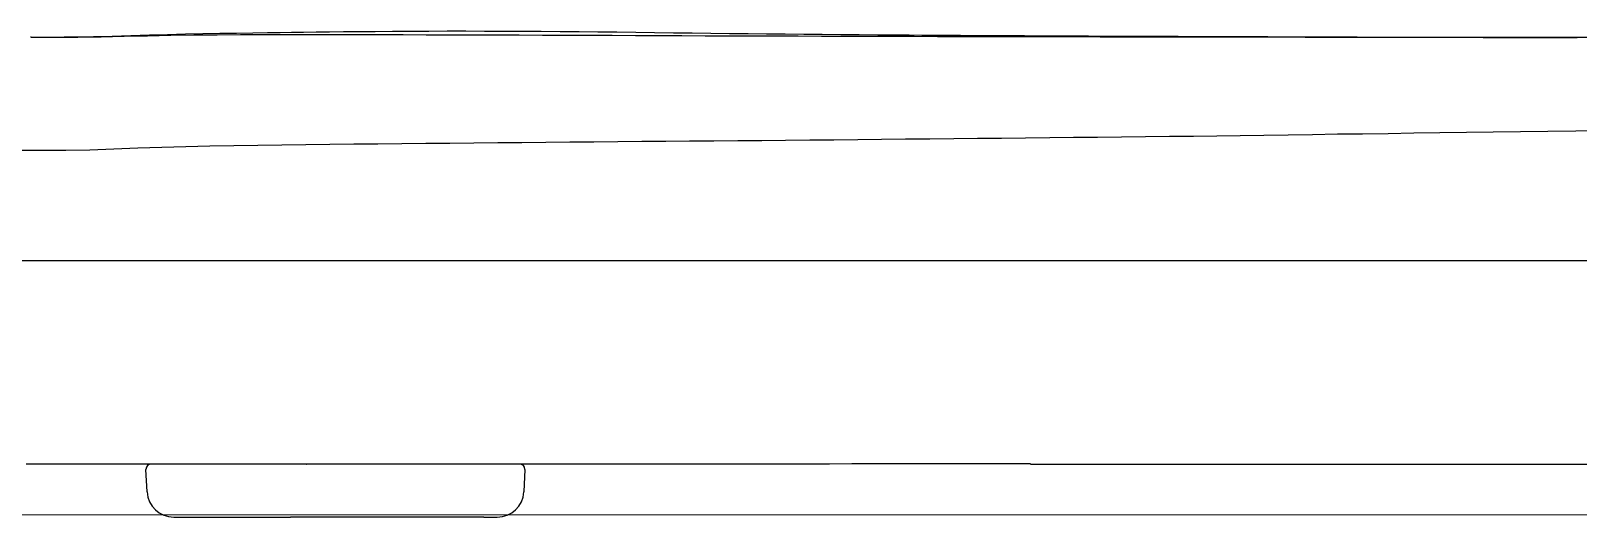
# Model space of a CAD drawing. Header units: millimetres. Extents: x 0 to 1800, y -67 to 2530.
# Drawn here: x 577.7 to 723.5, y 615.3 to 661.2 of the extents above; entities that cross this region are included whole.
import ezdxf

# ---------------------------------------------------------------- set-up
doc = ezdxf.new("R2010")
doc.units = ezdxf.units.MM
doc.layers.add('내부선 및 부속', color=4, linetype='Continuous')
doc.layers.add('외형선', color=3, linetype='Continuous')

msp = doc.modelspace()

# ---------------------------------------------------------------- linework, layer by layer
at = {"layer": '내부선 및 부속', "linetype": 'Continuous'}
for p, q in [((583.54, 660.66), (585.32, 660.7)), ((585.32, 660.7), (587.08, 660.75)), ((588.64, 660.7), (586.45, 660.65)), ((587.08, 660.75), (588.82, 660.81)), ((590.83, 660.74), (588.64, 660.7)), ((588.82, 660.81), (590.53, 660.85)), ((590.53, 660.85), (592.21, 660.9)), ((593.02, 660.77), (590.83, 660.74)), ((592.21, 660.9), (593.86, 660.93)), ((595.21, 660.79), (593.02, 660.77)), ((593.86, 660.93), (595.47, 660.96)), ((597.4, 660.8), (595.21, 660.79)), ((595.47, 660.96), (597.04, 660.98)), ((597.04, 660.98), (598.56, 661)), ((599.59, 660.81), (597.4, 660.8)), ((598.56, 661), (599.96, 661.02)), ((601.78, 660.81), (599.59, 660.81)), ((599.96, 661.02), (601.14, 661.03)), ((601.14, 661.03), (602.22, 661.05)), ((603.97, 660.81), (601.78, 660.81)), ((602.22, 661.05), (603.35, 661.06)), ((603.35, 661.06), (604.55, 661.08)), ((606.16, 660.81), (603.97, 660.81)), ((604.55, 661.08), (605.81, 661.09)), ((605.81, 661.09), (607.13, 661.11)), ((608.35, 660.8), (606.16, 660.81)), ((607.13, 661.11), (608.56, 661.13)), ((610.54, 660.8), (608.35, 660.8)), ((608.56, 661.13), (610.1, 661.14)), ((610.1, 661.14), (611.73, 661.15)), ((612.73, 660.8), (610.54, 660.8)), ((611.73, 661.15), (613.42, 661.17)), ((614.92, 660.79), (612.73, 660.8)), ((613.42, 661.17), (615.15, 661.17)), ((617.11, 660.79), (614.92, 660.79)), ((615.15, 661.17), (616.89, 661.18)), ((616.89, 661.18), (618.66, 661.18)), ((619.3, 660.78), (617.11, 660.79)), ((618.66, 661.18), (620.42, 661.17)), ((621.5, 660.78), (619.3, 660.78)), ((620.42, 661.17), (622.2, 661.17)), ((623.69, 660.77), (621.5, 660.78)), ((622.2, 661.17), (623.98, 661.16)), ((625.88, 660.76), (623.69, 660.77)), ((623.98, 661.16), (625.76, 661.15)), ((625.76, 661.15), (627.55, 661.13)), ((628.07, 660.75), (625.88, 660.76)), ((627.55, 661.13), (629.33, 661.11)), ((630.26, 660.74), (628.07, 660.75)), ((629.33, 661.11), (631.11, 661.09)), ((632.45, 660.74), (630.26, 660.74)), ((631.11, 661.09), (632.9, 661.08)), ((634.64, 660.73), (632.45, 660.74)), ((632.9, 661.08), (634.68, 661.05)), ((636.83, 660.72), (634.64, 660.73)), ((634.68, 661.05), (636.45, 661.03)), ((636.45, 661.03), (638.23, 661.01)), ((639.02, 660.71), (636.83, 660.72)), ((638.23, 661.01), (639.99, 660.99)), ((641.21, 660.7), (639.02, 660.71)), ((639.99, 660.99), (641.75, 660.97)), ((643.4, 660.69), (641.21, 660.7)), ((641.75, 660.97), (643.51, 660.95)), ((645.59, 660.68), (643.4, 660.69)), ((643.51, 660.95), (645.26, 660.93)), ((645.26, 660.93), (647.01, 660.91)), ((647.79, 660.67), (645.59, 660.68)), ((647.01, 660.91), (648.76, 660.9)), ((648.76, 660.9), (650.5, 660.88)), ((650.5, 660.88), (652.25, 660.86)), ((652.25, 660.86), (653.99, 660.85)), ((653.99, 660.85), (655.74, 660.84)), ((655.74, 660.84), (657.48, 660.82)), ((657.48, 660.82), (659.23, 660.81)), ((658.96, 660.81), (658.97, 660.81)), ((658.97, 660.81), (658.99, 660.81)), ((658.99, 660.81), (659.01, 660.81)), ((659.01, 660.81), (659.03, 660.81)), ((659.03, 660.81), (659.05, 660.81)), ((659.05, 660.81), (659.06, 660.81)), ((659.06, 660.81), (659.08, 660.81)), ((659.08, 660.81), (659.1, 660.81)), ((659.1, 660.81), (659.12, 660.81)), ((659.12, 660.81), (659.14, 660.81)), ((659.14, 660.81), (659.15, 660.81)), ((659.15, 660.81), (659.17, 660.81)), ((659.17, 660.81), (659.19, 660.81)), ((659.19, 660.81), (659.21, 660.81)), ((659.21, 660.81), (659.23, 660.81)), ((659.23, 660.81), (659.24, 660.81)), ((659.23, 660.81), (660.43, 660.8)), ((659.24, 660.81), (659.26, 660.81)), ((659.26, 660.81), (659.28, 660.81)), ((659.28, 660.81), (659.3, 660.81)), ((659.3, 660.81), (659.32, 660.81)), ((659.32, 660.81), (659.34, 660.81)), ((659.34, 660.81), (659.35, 660.81)), ((659.35, 660.81), (659.37, 660.81)), ((659.37, 660.81), (659.39, 660.81)), ((659.39, 660.81), (659.41, 660.81)), ((659.41, 660.81), (659.43, 660.81)), ((659.43, 660.81), (659.44, 660.81)), ((659.44, 660.81), (659.46, 660.81)), ((659.46, 660.81), (659.48, 660.81)), ((659.48, 660.81), (659.5, 660.81)), ((659.5, 660.81), (659.52, 660.81)), ((659.52, 660.81), (659.53, 660.81)), ((659.53, 660.81), (659.55, 660.81)), ((659.55, 660.81), (659.57, 660.81)), ((659.57, 660.81), (659.59, 660.81)), ((659.59, 660.81), (659.61, 660.81)), ((659.61, 660.81), (659.62, 660.81)), ((659.62, 660.81), (659.64, 660.81)), ((659.64, 660.81), (659.66, 660.81)), ((659.66, 660.81), (659.68, 660.81)), ((659.68, 660.81), (659.7, 660.81)), ((659.7, 660.81), (659.71, 660.81)), ((659.71, 660.81), (659.73, 660.81)), ((659.73, 660.81), (659.75, 660.81)), ((659.75, 660.81), (659.77, 660.81)), ((659.77, 660.81), (659.79, 660.81)), ((659.79, 660.81), (659.8, 660.81)), ((659.8, 660.81), (659.82, 660.81)), ((659.82, 660.81), (659.84, 660.81)), ((659.84, 660.81), (659.86, 660.81)), ((660.43, 660.8), (661.64, 660.79)), ((661.64, 660.79), (662.85, 660.79)), ((662.85, 660.79), (664.06, 660.78)), ((664.06, 660.78), (665.27, 660.77)), ((665.27, 660.77), (666.48, 660.76)), ((666.48, 660.76), (667.68, 660.76)), ((667.68, 660.76), (668.89, 660.75)), ((668.89, 660.75), (670.1, 660.74)), ((670.1, 660.74), (671.31, 660.74)), ((671.31, 660.74), (672.52, 660.73)), ((672.52, 660.73), (673.74, 660.73)), ((673.74, 660.73), (674.95, 660.72)), ((674.95, 660.72), (676.16, 660.71)), ((676.16, 660.71), (677.36, 660.71)), ((677.36, 660.71), (678.57, 660.7)), ((678.57, 660.7), (679.78, 660.7)), ((679.78, 660.7), (680.98, 660.69)), ((680.98, 660.69), (682.19, 660.69)), ((682.19, 660.69), (683.4, 660.68)), ((683.4, 660.68), (684.6, 660.68)), ((577.69, 660.6), (577.62, 660.6)), ((577.69, 660.6), (577.72, 660.6)), ((579.88, 660.57), (577.69, 660.6)), ((577.72, 660.6), (577.75, 660.6)), ((577.75, 660.6), (577.79, 660.6)), ((577.79, 660.6), (577.82, 660.6)), ((577.82, 660.6), (577.86, 660.6)), ((577.86, 660.6), (577.89, 660.6)), ((577.89, 660.6), (577.92, 660.6)), ((577.92, 660.6), (577.96, 660.6)), ((577.96, 660.6), (577.99, 660.6)), ((577.99, 660.6), (578.03, 660.6)), ((578.03, 660.6), (578.06, 660.59)), ((578.06, 660.59), (578.1, 660.59)), ((578.1, 660.59), (578.13, 660.59)), ((578.13, 660.59), (578.16, 660.59)), ((578.16, 660.59), (578.2, 660.59)), ((578.2, 660.59), (578.23, 660.59)), ((578.23, 660.59), (578.27, 660.59)), ((578.27, 660.59), (578.3, 660.59)), ((578.3, 660.59), (578.33, 660.59)), ((578.33, 660.59), (578.37, 660.59)), ((578.37, 660.59), (578.4, 660.59)), ((578.4, 660.59), (578.44, 660.59)), ((578.44, 660.59), (578.47, 660.59)), ((578.47, 660.59), (578.5, 660.59)), ((578.5, 660.59), (578.54, 660.59)), ((578.54, 660.59), (578.57, 660.59)), ((578.57, 660.59), (578.61, 660.59)), ((578.61, 660.59), (578.64, 660.59)), ((578.64, 660.59), (578.68, 660.59)), ((578.68, 660.59), (578.71, 660.58)), ((578.71, 660.58), (578.74, 660.58)), ((578.74, 660.58), (578.78, 660.58)), ((578.78, 660.58), (578.81, 660.58)), ((578.81, 660.58), (578.85, 660.58)), ((578.85, 660.58), (578.88, 660.58)), ((578.88, 660.58), (578.91, 660.58)), ((578.91, 660.58), (578.95, 660.58)), ((578.95, 660.58), (578.98, 660.58)), ((578.98, 660.58), (579.02, 660.58)), ((579.02, 660.58), (579.05, 660.58)), ((579.05, 660.58), (579.09, 660.58)), ((579.09, 660.58), (579.12, 660.58)), ((579.12, 660.58), (579.15, 660.58)), ((579.15, 660.58), (579.19, 660.58)), ((579.19, 660.58), (579.22, 660.58)), ((579.22, 660.58), (579.26, 660.58)), ((579.26, 660.58), (579.29, 660.58)), ((579.29, 660.58), (579.32, 660.58)), ((579.32, 660.58), (579.36, 660.58)), ((579.32, 660.58), (579.32, 660.58)), ((579.32, 660.58), (579.32, 660.58)), ((579.32, 660.58), (579.33, 660.58)), ((579.33, 660.58), (579.33, 660.58)), ((579.33, 660.58), (579.33, 660.58)), ((579.33, 660.58), (579.34, 660.58)), ((579.34, 660.58), (579.34, 660.58)), ((579.34, 660.58), (579.35, 660.58)), ((579.35, 660.58), (579.35, 660.58)), ((579.35, 660.58), (579.36, 660.58)), ((579.36, 660.58), (579.39, 660.58)), ((579.36, 660.58), (579.37, 660.58)), ((579.37, 660.58), (579.38, 660.58)), ((579.38, 660.58), (579.39, 660.58)), ((579.39, 660.58), (579.4, 660.58)), ((579.4, 660.58), (579.41, 660.58)), ((579.41, 660.58), (579.42, 660.58)), ((579.42, 660.58), (579.43, 660.58)), ((579.43, 660.58), (579.44, 660.58)), ((579.44, 660.58), (579.46, 660.58)), ((579.46, 660.58), (579.47, 660.59)), ((579.47, 660.59), (579.49, 660.59)), ((579.49, 660.59), (579.5, 660.59)), ((579.5, 660.59), (579.52, 660.59)), ((579.52, 660.59), (579.54, 660.59)), ((579.54, 660.59), (579.55, 660.59)), ((579.55, 660.59), (579.57, 660.59)), ((579.57, 660.59), (579.59, 660.59)), ((579.59, 660.59), (579.61, 660.59)), ((579.61, 660.59), (579.63, 660.59)), ((579.63, 660.59), (579.65, 660.59)), ((579.65, 660.59), (579.68, 660.59)), ((579.68, 660.59), (579.7, 660.59)), ((579.7, 660.59), (579.72, 660.59)), ((579.72, 660.59), (579.74, 660.59)), ((579.74, 660.59), (579.77, 660.59)), ((579.77, 660.59), (579.79, 660.59)), ((579.79, 660.59), (579.82, 660.59)), ((579.82, 660.59), (579.85, 660.59)), ((579.85, 660.59), (579.87, 660.59)), ((579.87, 660.59), (579.9, 660.59)), ((582.07, 660.57), (579.88, 660.57)), ((579.9, 660.59), (579.93, 660.59)), ((579.93, 660.59), (579.96, 660.59)), ((579.96, 660.59), (579.99, 660.59)), ((579.99, 660.59), (580.01, 660.59)), ((580.01, 660.59), (580.04, 660.59)), ((580.04, 660.59), (580.08, 660.59)), ((580.08, 660.59), (580.11, 660.59)), ((580.11, 660.59), (580.14, 660.59)), ((580.14, 660.59), (580.17, 660.59)), ((580.17, 660.59), (580.29, 660.6)), ((580.17, 660.59), (580.2, 660.59)), ((580.29, 660.6), (580.79, 660.61)), ((580.79, 660.61), (581.89, 660.62)), ((581.89, 660.62), (583.54, 660.66)), ((584.26, 660.6), (582.07, 660.57)), ((586.45, 660.65), (584.26, 660.6)), ((649.98, 660.67), (647.79, 660.67)), ((652.17, 660.66), (649.98, 660.67)), ((654.36, 660.65), (652.17, 660.66)), ((656.55, 660.65), (654.36, 660.65)), ((658.74, 660.64), (656.55, 660.65)), ((660.93, 660.64), (658.74, 660.64)), ((663.12, 660.63), (660.93, 660.64)), ((665.31, 660.63), (663.12, 660.63)), ((667.5, 660.62), (665.31, 660.63)), ((669.69, 660.62), (667.5, 660.62)), ((671.88, 660.61), (669.69, 660.62)), ((674.08, 660.61), (671.88, 660.61)), ((676.27, 660.61), (674.08, 660.61)), ((678.46, 660.6), (676.27, 660.61)), ((680.65, 660.6), (678.46, 660.6)), ((682.84, 660.6), (680.65, 660.6)), ((685.03, 660.59), (682.84, 660.6)), ((684.6, 660.68), (685.81, 660.67)), ((687.22, 660.59), (685.03, 660.59)), ((685.81, 660.67), (687.01, 660.66)), ((687.01, 660.66), (688.22, 660.66)), ((687.75, 660.59), (687.22, 660.59)), ((688.27, 660.59), (687.75, 660.59)), ((688.22, 660.66), (689.42, 660.65)), ((688.8, 660.59), (688.27, 660.59)), ((689.33, 660.59), (688.8, 660.59)), ((689.85, 660.58), (689.33, 660.59)), ((689.42, 660.65), (690.63, 660.65)), ((690.38, 660.58), (689.85, 660.58)), ((690.91, 660.58), (690.38, 660.58)), ((690.63, 660.65), (691.83, 660.65)), ((691.43, 660.58), (690.91, 660.58)), ((691.96, 660.58), (691.43, 660.58)), ((691.83, 660.65), (693.04, 660.64)), ((692.49, 660.58), (691.96, 660.58)), ((693.02, 660.58), (692.49, 660.58)), ((693.54, 660.58), (693.02, 660.58)), ((693.04, 660.64), (694.24, 660.64)), ((694.07, 660.58), (693.54, 660.58)), ((694.6, 660.58), (694.07, 660.58)), ((694.24, 660.64), (695.44, 660.63)), ((695.12, 660.58), (694.6, 660.58)), ((695.65, 660.58), (695.12, 660.58)), ((695.44, 660.63), (696.65, 660.63)), ((696.18, 660.58), (695.65, 660.58)), ((696.7, 660.58), (696.18, 660.58)), ((696.65, 660.63), (697.85, 660.62)), ((697.23, 660.58), (696.7, 660.58)), ((697.76, 660.57), (697.23, 660.58)), ((698.28, 660.57), (697.76, 660.57)), ((697.85, 660.62), (699.06, 660.62)), ((698.81, 660.57), (698.28, 660.57)), ((699.34, 660.57), (698.81, 660.57)), ((699.06, 660.62), (700.26, 660.62)), ((699.86, 660.57), (699.34, 660.57)), ((700.39, 660.57), (699.86, 660.57)), ((700.26, 660.62), (701.47, 660.61)), ((700.92, 660.57), (700.39, 660.57)), ((701.44, 660.57), (700.92, 660.57)), ((701.97, 660.57), (701.44, 660.57)), ((701.47, 660.61), (702.67, 660.61)), ((702.5, 660.57), (701.97, 660.57)), ((703.02, 660.57), (702.5, 660.57)), ((702.67, 660.61), (703.86, 660.6)), ((703.55, 660.57), (703.02, 660.57)), ((704.08, 660.57), (703.55, 660.57)), ((703.86, 660.6), (705.05, 660.6)), ((704.6, 660.57), (704.08, 660.57)), ((705.13, 660.57), (704.6, 660.57)), ((705.05, 660.6), (706.23, 660.6)), ((705.66, 660.57), (705.13, 660.57)), ((706.18, 660.56), (705.66, 660.57)), ((706.71, 660.56), (706.18, 660.56)), ((706.23, 660.6), (707.4, 660.59)), ((707.24, 660.56), (706.71, 660.56)), ((707.76, 660.56), (707.24, 660.56)), ((707.4, 660.59), (708.55, 660.59)), ((708.29, 660.56), (707.76, 660.56)), ((708.81, 660.56), (708.29, 660.56)), ((708.55, 660.59), (709.68, 660.59)), ((709.34, 660.56), (708.81, 660.56)), ((709.19, 660.59), (709.54, 660.59)), ((709.87, 660.56), (709.34, 660.56)), ((709.54, 660.59), (709.9, 660.59)), ((709.68, 660.59), (710.78, 660.58)), ((710.39, 660.56), (709.87, 660.56)), ((709.9, 660.59), (710.25, 660.59)), ((710.25, 660.59), (710.61, 660.58)), ((710.92, 660.56), (710.39, 660.56)), ((710.61, 660.58), (710.96, 660.58)), ((710.78, 660.58), (711.84, 660.58)), ((711.45, 660.56), (710.92, 660.56)), ((710.96, 660.58), (711.31, 660.58)), ((711.31, 660.58), (711.66, 660.58)), ((711.97, 660.56), (711.45, 660.56)), ((711.66, 660.58), (712.01, 660.58)), ((711.84, 660.58), (712.84, 660.58)), ((712.5, 660.56), (711.97, 660.56)), ((712.01, 660.58), (712.36, 660.58)), ((712.36, 660.58), (712.7, 660.58)), ((713.02, 660.56), (712.5, 660.56)), ((712.7, 660.58), (713.05, 660.58)), ((712.84, 660.58), (713.77, 660.58)), ((713.55, 660.56), (713.02, 660.56)), ((713.05, 660.58), (713.39, 660.58)), ((713.39, 660.58), (713.73, 660.58)), ((715.54, 660.56), (713.55, 660.56)), ((713.73, 660.58), (714.07, 660.58)), ((713.77, 660.58), (714.56, 660.57)), ((714.07, 660.58), (714.41, 660.58)), ((714.41, 660.58), (714.75, 660.57)), ((714.56, 660.57), (715.19, 660.57)), ((714.75, 660.57), (715.08, 660.57)), ((715.08, 660.57), (715.42, 660.57)), ((715.19, 660.57), (715.59, 660.57)), ((715.42, 660.57), (715.75, 660.57)), ((717.52, 660.55), (715.54, 660.56)), ((715.59, 660.57), (715.72, 660.57)), ((715.75, 660.57), (716.08, 660.57)), ((716.08, 660.57), (716.41, 660.57)), ((716.41, 660.57), (716.74, 660.57)), ((716.74, 660.57), (717.06, 660.57)), ((717.06, 660.57), (717.39, 660.57)), ((717.39, 660.57), (717.71, 660.57)), ((719.5, 660.55), (717.52, 660.55)), ((717.71, 660.57), (718.03, 660.57)), ((718.03, 660.57), (718.34, 660.57)), ((718.34, 660.57), (718.66, 660.57)), ((718.66, 660.57), (718.97, 660.57)), ((718.97, 660.57), (719.28, 660.56)), ((719.28, 660.56), (719.59, 660.56)), ((721.49, 660.55), (719.5, 660.55)), ((719.59, 660.56), (719.89, 660.56)), ((719.89, 660.56), (720.19, 660.56)), ((720.19, 660.56), (720.49, 660.56)), ((720.49, 660.56), (720.78, 660.56)), ((720.78, 660.56), (721.06, 660.56)), ((721.06, 660.56), (721.34, 660.56)), ((721.34, 660.56), (721.6, 660.56)), ((723.47, 660.55), (721.49, 660.55)), ((721.6, 660.56), (721.86, 660.56)), ((721.86, 660.56), (722.1, 660.56)), ((722.1, 660.56), (722.33, 660.56)), ((722.33, 660.56), (722.54, 660.56)), ((722.54, 660.56), (722.73, 660.56)), ((722.73, 660.56), (722.9, 660.56)), ((722.9, 660.56), (723.04, 660.56)), ((723.04, 660.56), (723.17, 660.56)), ((723.17, 660.56), (723.26, 660.55)), ((723.26, 660.55), (723.33, 660.55)), ((723.33, 660.55), (723.38, 660.55)), ((723.38, 660.55), (723.4, 660.55)), ((725.45, 660.55), (723.47, 660.55)), ((603.56, 650.46), (605.82, 650.49)), ((605.82, 650.49), (608.08, 650.52)), ((608.08, 650.52), (610.35, 650.54)), ((610.35, 650.54), (612.61, 650.56)), ((612.61, 650.56), (614.87, 650.59)), ((614.87, 650.59), (617.13, 650.61)), ((617.13, 650.61), (619.4, 650.63)), ((619.4, 650.63), (621.66, 650.65)), ((621.66, 650.65), (623.92, 650.67)), ((623.92, 650.67), (626.18, 650.69)), ((626.18, 650.69), (628.44, 650.71)), ((628.44, 650.71), (630.71, 650.73)), ((630.71, 650.73), (632.97, 650.75)), ((632.97, 650.75), (635.23, 650.77)), ((635.23, 650.77), (637.49, 650.79)), ((637.49, 650.79), (639.75, 650.8)), ((639.75, 650.8), (642.02, 650.82)), ((642.02, 650.82), (644.28, 650.84)), ((644.28, 650.84), (646.54, 650.86)), ((646.54, 650.86), (648.8, 650.88)), ((648.8, 650.88), (651.07, 650.9)), ((651.07, 650.9), (653.33, 650.92)), ((653.33, 650.92), (655.59, 650.94)), ((655.59, 650.94), (657.85, 650.97)), ((657.85, 650.97), (660.11, 650.99)), ((660.11, 650.99), (662.38, 651.01)), ((662.38, 651.01), (664.64, 651.03)), ((664.64, 651.03), (666.9, 651.06)), ((666.9, 651.06), (669.16, 651.08)), ((669.16, 651.08), (671.42, 651.1)), ((671.42, 651.1), (673.69, 651.13)), ((673.69, 651.13), (675.95, 651.15)), ((675.95, 651.15), (678.21, 651.17)), ((678.21, 651.17), (680.47, 651.2)), ((680.47, 651.2), (682.73, 651.22)), ((682.73, 651.22), (685, 651.25)), ((685, 651.25), (687.26, 651.27)), ((687.26, 651.27), (689.44, 651.3)), ((689.44, 651.3), (691.65, 651.33)), ((691.65, 651.33), (693.89, 651.36)), ((693.89, 651.36), (696.17, 651.39)), ((696.17, 651.39), (698.47, 651.42)), ((698.47, 651.42), (700.81, 651.46)), ((700.81, 651.46), (703.18, 651.49)), ((703.18, 651.49), (705.59, 651.52)), ((705.59, 651.52), (708.02, 651.56)), ((708.02, 651.56), (710.48, 651.59)), ((710.48, 651.59), (712.98, 651.63)), ((712.98, 651.63), (715.51, 651.66)), ((715.51, 651.66), (718.07, 651.7)), ((718.07, 651.7), (720.66, 651.73)), ((720.66, 651.73), (723.28, 651.77)), ((723.28, 651.77), (725.94, 651.81)), ((576.42, 649.95), (578.68, 649.93)), ((578.68, 649.93), (580.95, 649.94)), ((580.95, 649.94), (583.21, 649.98)), ((583.21, 649.98), (585.47, 650.06)), ((585.47, 650.06), (587.73, 650.14)), ((587.73, 650.14), (589.99, 650.21)), ((589.99, 650.21), (592.25, 650.28)), ((592.25, 650.28), (594.51, 650.33)), ((594.51, 650.33), (596.77, 650.37)), ((596.77, 650.37), (599.04, 650.4)), ((599.04, 650.4), (601.3, 650.43)), ((601.3, 650.43), (603.56, 650.46)), ((575.92, 639.53), (578.7, 639.53)), ((578.7, 639.53), (581.48, 639.53)), ((581.48, 639.53), (584.27, 639.53)), ((584.27, 639.53), (587.05, 639.53)), ((587.05, 639.53), (589.83, 639.53)), ((589.83, 639.53), (592.62, 639.53)), ((592.62, 639.53), (595.4, 639.53)), ((595.4, 639.53), (598.18, 639.53)), ((598.18, 639.53), (600.97, 639.53)), ((600.97, 639.53), (603.75, 639.53)), ((603.75, 639.53), (606.53, 639.53)), ((606.53, 639.53), (609.32, 639.53)), ((609.32, 639.53), (612.1, 639.53)), ((612.1, 639.53), (614.89, 639.53)), ((614.89, 639.53), (617.67, 639.53)), ((617.67, 639.53), (620.45, 639.53)), ((620.45, 639.53), (623.24, 639.53)), ((623.24, 639.53), (626.02, 639.53)), ((626.02, 639.53), (628.8, 639.53)), ((628.8, 639.53), (631.59, 639.53)), ((631.59, 639.53), (634.37, 639.53)), ((634.37, 639.53), (637.15, 639.53)), ((637.15, 639.53), (639.94, 639.53)), ((639.94, 639.53), (642.72, 639.53)), ((642.72, 639.53), (645.5, 639.53)), ((645.5, 639.53), (648.29, 639.53)), ((648.29, 639.53), (651.07, 639.53)), ((651.07, 639.53), (653.85, 639.53)), ((653.85, 639.53), (656.64, 639.53)), ((656.64, 639.53), (659.42, 639.53)), ((659.42, 639.53), (662.21, 639.53)), ((662.21, 639.53), (664.99, 639.53)), ((664.99, 639.53), (667.77, 639.53)), ((667.77, 639.53), (670.56, 639.53)), ((670.56, 639.53), (673.34, 639.53)), ((673.34, 639.53), (676.12, 639.53)), ((676.12, 639.53), (678.91, 639.53)), ((678.91, 639.53), (681.69, 639.53)), ((681.69, 639.53), (684.47, 639.53)), ((684.47, 639.53), (687.26, 639.53)), ((687.26, 639.53), (695.03, 639.53)), ((695.03, 639.53), (702.78, 639.53)), ((702.78, 639.53), (710.52, 639.53)), ((710.52, 639.53), (718.24, 639.53)), ((718.24, 639.53), (725.94, 639.53)), ((579.31, 620.33), (577.2, 620.33)), ((581.41, 620.33), (579.31, 620.33)), ((583.51, 620.33), (581.41, 620.33)), ((585.62, 620.33), (583.51, 620.33)), ((587.72, 620.33), (585.62, 620.33)), ((589.82, 620.33), (587.72, 620.33)), ((591.93, 620.33), (589.82, 620.33)), ((594.03, 620.33), (591.93, 620.33)), ((596.14, 620.34), (594.03, 620.33)), ((598.24, 620.34), (596.14, 620.34)), ((600.34, 620.34), (598.24, 620.34)), ((602.45, 620.34), (600.34, 620.34)), ((604.55, 620.34), (602.45, 620.34)), ((606.66, 620.34), (604.55, 620.34)), ((608.76, 620.34), (606.66, 620.34)), ((610.86, 620.34), (608.76, 620.34)), ((612.97, 620.34), (610.86, 620.34)), ((615.07, 620.34), (612.97, 620.34)), ((617.17, 620.34), (615.07, 620.34)), ((619.28, 620.34), (617.17, 620.34)), ((621.38, 620.34), (619.28, 620.34)), ((623.49, 620.34), (621.38, 620.34)), ((625.59, 620.34), (623.49, 620.34)), ((627.69, 620.34), (625.59, 620.34)), ((629.8, 620.34), (627.69, 620.34)), ((631.9, 620.34), (629.8, 620.34)), ((634, 620.34), (631.9, 620.34)), ((636.11, 620.34), (634, 620.34)), ((638.21, 620.34), (636.11, 620.34)), ((640.32, 620.34), (638.21, 620.34)), ((642.42, 620.34), (640.32, 620.34)), ((644.52, 620.34), (642.42, 620.34)), ((646.63, 620.34), (644.52, 620.34)), ((648.73, 620.34), (646.63, 620.34)), ((650.84, 620.34), (648.73, 620.34)), ((652.94, 620.34), (650.84, 620.34)), ((655.04, 620.35), (652.94, 620.34)), ((657.15, 620.35), (655.04, 620.35)), ((659.25, 620.35), (657.15, 620.35)), ((661.35, 620.35), (659.25, 620.35)), ((663.46, 620.35), (661.35, 620.35)), ((665.56, 620.35), (663.46, 620.35)), ((667.67, 620.35), (665.56, 620.35)), ((669.77, 620.35), (667.67, 620.35)), ((671.87, 620.35), (669.77, 620.35)), ((671.87, 620.34), (671.87, 620.35)), ((671.87, 620.34), (671.87, 620.34)), ((671.87, 620.34), (671.87, 620.34)), ((671.87, 620.34), (679.57, 620.34)), ((679.57, 620.34), (687.65, 620.34)), ((687.65, 620.34), (695.2, 620.34)), ((695.2, 620.34), (702.76, 620.34)), ((702.76, 620.34), (710.49, 620.34)), ((710.49, 620.34), (718.11, 620.34)), ((718.11, 620.34), (725.81, 620.34)), ((588.62, 617.71), (588.5, 619.84)), ((624.22, 619.84), (624.11, 617.71)), ((591.11, 615.34), (602.12, 615.34)), ((620.08, 615.34), (602.12, 615.34)), ((620.36, 615.34), (620.08, 615.34)), ((620.36, 615.34), (621.62, 615.34))]:
    msp.add_line(p, q, dxfattribs=at)
for centre, radius, start, end in [((589, 619.84), 0.5, 90, 180), ((623.72, 619.84), 0.5, 0, 90), ((591.11, 617.84), 2.5, 183, 270), ((621.62, 617.84), 2.5, 270, 357)]:
    msp.add_arc(centre, radius, start, end, dxfattribs=at)
at = {"layer": '내부선 및 부속', "linetype": 'Continuous', "extrusion": (0, 0, -1)}
msp.add_ellipse((603.62, 619.84), major_axis=(0, -0.5), ratio=0.709736, start_param=3.141593, end_param=3.24338, dxfattribs=at)
at = {"layer": '외형선', "lineweight": 18}
msp.add_line((470.86, 615.56), (971.24, 615.56), dxfattribs=at)

doc.saveas('drawing.dxf')
